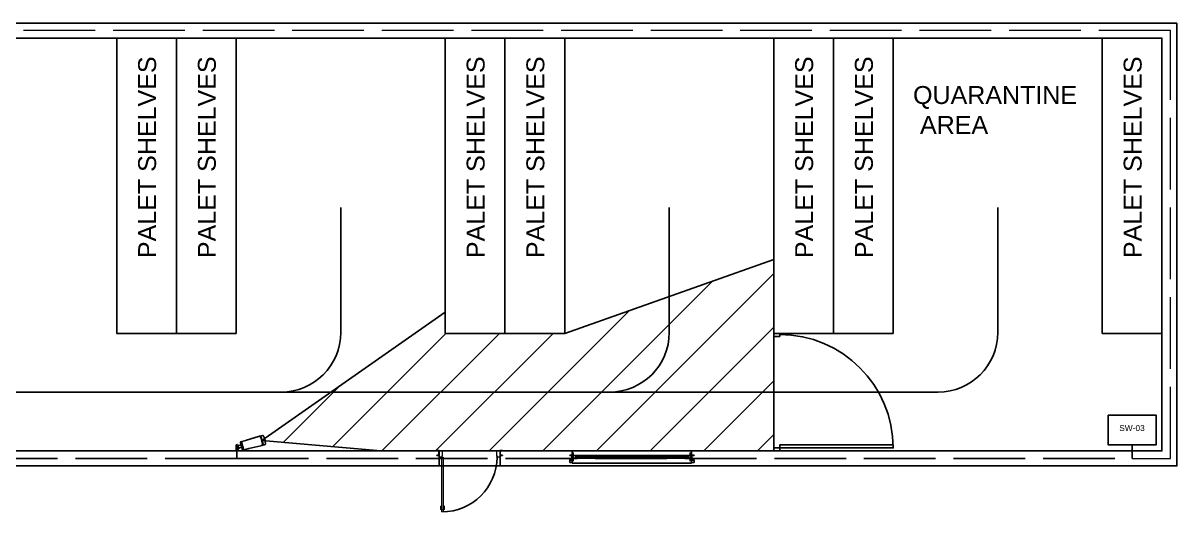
# Model space of a CAD drawing. Header units: millimetres. Extents: x 6.4 to 63.8, y 6.1 to 16.9.
# Drawn here: x 44.45 to 63.77, y 7.84 to 16.02 of the extents above; entities that cross this region are included whole.
import ezdxf

# ---------------------------------------------------------------- set-up
doc = ezdxf.new("R2010")
doc.units = ezdxf.units.MM
doc.header["$LTSCALE"] = 0.1
doc.linetypes.add('ACAD_ISO02W100', pattern=[15, 12, -3])
doc.layers.add('CCTV_Cobertura', color=2, linetype='Continuous')
doc.layers.add('MAPAS', color=7, linetype='Continuous')
doc.layers.add('Cimentacion', color=7, linetype='Continuous', lineweight=0)
doc.styles.get("Standard").update_dxf_attribs({"font": 'arial.ttf'})

# ---------------------------------------------------------------- blocks, each defined once
blk = doc.blocks.new('CAM_01')
for p, q in [((3090.413, 1637.552), (3090.414, 1637.56)), ((3090.414, 1637.565), (3090.416, 1637.656)), ((3090.414, 1637.564), (3090.414, 1637.565)), ((3090.414, 1637.563), (3090.414, 1637.564)), ((3090.414, 1637.562), (3090.414, 1637.563)), ((3090.414, 1637.561), (3090.414, 1637.562)), ((3090.414, 1637.56), (3090.414, 1637.561)), ((3090.416, 1637.657), (3090.419, 1637.657)), ((3090.419, 1637.657), (3090.416, 1637.657)), ((3090.416, 1637.657), (3090.416, 1637.657)), ((3090.419, 1637.657), (3090.416, 1637.657)), ((3090.416, 1637.657), (3090.419, 1637.657)), ((3090.416, 1637.657), (3090.416, 1637.657)), ((3090.416, 1637.657), (3090.416, 1637.657)), ((3090.416, 1637.657), (3090.417, 1637.646)), ((3090.416, 1637.657), (3090.416, 1637.657)), ((3090.416, 1637.657), (3090.416, 1637.657)), ((3090.416, 1637.657), (3090.416, 1637.657)), ((3090.416, 1637.657), (3090.416, 1637.657)), ((3090.416, 1637.656), (3090.416, 1637.657)), ((3090.417, 1637.645), (3090.417, 1637.646)), ((3090.418, 1637.644), (3090.417, 1637.645)), ((3090.418, 1637.643), (3090.418, 1637.644)), ((3090.419, 1637.642), (3090.418, 1637.643)), ((3090.419, 1637.657), (3090.419, 1637.657)), ((3090.419, 1637.657), (3090.419, 1637.657)), ((3090.419, 1637.657), (3090.419, 1637.646)), ((3090.419, 1637.657), (3090.419, 1637.657)), ((3090.419, 1637.646), (3090.419, 1637.646)), ((3090.419, 1637.646), (3090.42, 1637.644)), ((3090.42, 1637.644), (3090.419, 1637.646)), ((3090.421, 1637.641), (3090.419, 1637.642)), ((3090.421, 1637.657), (3090.42, 1637.644)), ((3090.422, 1637.642), (3090.42, 1637.644)), ((3090.42, 1637.644), (3090.42, 1637.644)), ((3090.42, 1637.644), (3090.422, 1637.642)), ((3090.421, 1637.658), (3090.421, 1637.657)), ((3090.551, 1637.658), (3090.421, 1637.658)), ((3090.422, 1637.658), (3090.421, 1637.658)), ((3090.421, 1637.658), (3090.421, 1637.658)), ((3090.421, 1637.657), (3090.421, 1637.657)), ((3090.421, 1637.657), (3090.421, 1637.657)), ((3090.421, 1637.657), (3090.421, 1637.657)), ((3090.421, 1637.657), (3090.421, 1637.657)), ((3090.421, 1637.657), (3090.422, 1637.642)), ((3090.422, 1637.64), (3090.421, 1637.641)), ((3090.423, 1637.658), (3090.422, 1637.658)), ((3090.424, 1637.641), (3090.422, 1637.642)), ((3090.422, 1637.642), (3090.422, 1637.642)), ((3090.422, 1637.642), (3090.424, 1637.641)), ((3090.424, 1637.639), (3090.422, 1637.64)), ((3090.424, 1637.658), (3090.423, 1637.658)), ((3090.426, 1637.658), (3090.424, 1637.658)), ((3090.424, 1637.641), (3090.427, 1637.64)), ((3090.427, 1637.64), (3090.424, 1637.641)), ((3090.426, 1637.638), (3090.424, 1637.639)), ((3090.428, 1637.658), (3090.426, 1637.658)), ((3090.428, 1637.638), (3090.426, 1637.638)), ((3090.427, 1637.64), (3090.431, 1637.639)), ((3090.427, 1637.64), (3090.427, 1637.64)), ((3090.43, 1637.658), (3090.428, 1637.658)), ((3090.431, 1637.638), (3090.428, 1637.638)), ((3090.432, 1637.658), (3090.43, 1637.658)), ((3090.431, 1637.639), (3090.431, 1637.639)), ((3090.431, 1637.639), (3090.453, 1637.638)), ((3090.453, 1637.637), (3090.431, 1637.638)), ((3090.435, 1637.658), (3090.432, 1637.658)), ((3090.437, 1637.658), (3090.435, 1637.658)), ((3090.467, 1637.658), (3090.437, 1637.658)), ((3090.446, 1637.739), (3090.446, 1637.733)), ((3090.446, 1637.739), (3090.526, 1637.739)), ((3090.526, 1637.733), (3090.446, 1637.733)), ((3090.446, 1637.733), (3090.446, 1637.717)), ((3090.466, 1637.717), (3090.446, 1637.717)), ((3090.453, 1637.638), (3090.475, 1637.638)), ((3090.475, 1637.637), (3090.453, 1637.637)), ((3090.466, 1637.717), (3090.467, 1637.658)), ((3090.506, 1637.717), (3090.466, 1637.717)), ((3090.506, 1637.659), (3090.467, 1637.658)), ((3090.475, 1637.638), (3090.497, 1637.638)), ((3090.497, 1637.637), (3090.475, 1637.637)), ((3090.497, 1637.638), (3090.519, 1637.639)), ((3090.519, 1637.637), (3090.497, 1637.637)), ((3090.506, 1637.659), (3090.506, 1637.717)), ((3090.526, 1637.717), (3090.506, 1637.717)), ((3090.534, 1637.659), (3090.506, 1637.659)), ((3090.519, 1637.639), (3090.541, 1637.64)), ((3090.541, 1637.638), (3090.519, 1637.637)), ((3090.526, 1637.733), (3090.526, 1637.739)), ((3090.526, 1637.733), (3090.526, 1637.717)), ((3090.537, 1637.659), (3090.534, 1637.659)), ((3090.54, 1637.659), (3090.537, 1637.659)), ((3090.542, 1637.659), (3090.54, 1637.659)), ((3090.541, 1637.64), (3090.541, 1637.64)), ((3090.541, 1637.64), (3090.545, 1637.64)), ((3090.544, 1637.639), (3090.541, 1637.638)), ((3090.544, 1637.659), (3090.542, 1637.659)), ((3090.546, 1637.659), (3090.544, 1637.659)), ((3090.546, 1637.639), (3090.544, 1637.639)), ((3090.545, 1637.64), (3090.548, 1637.641)), ((3090.548, 1637.641), (3090.545, 1637.64)), ((3090.545, 1637.64), (3090.545, 1637.64)), ((3090.548, 1637.659), (3090.546, 1637.659)), ((3090.548, 1637.64), (3090.546, 1637.639)), ((3090.549, 1637.658), (3090.548, 1637.659)), ((3090.55, 1637.643), (3090.548, 1637.641)), ((3090.548, 1637.641), (3090.549, 1637.643)), ((3090.549, 1637.64), (3090.548, 1637.64)), ((3090.55, 1637.658), (3090.549, 1637.658)), ((3090.551, 1637.657), (3090.549, 1637.643)), ((3090.549, 1637.643), (3090.55, 1637.643)), ((3090.551, 1637.641), (3090.549, 1637.64)), ((3090.551, 1637.658), (3090.55, 1637.658)), ((3090.552, 1637.645), (3090.55, 1637.643)), ((3090.55, 1637.643), (3090.551, 1637.644)), ((3090.551, 1637.657), (3090.551, 1637.658)), ((3090.551, 1637.658), (3090.551, 1637.658)), ((3090.551, 1637.658), (3090.551, 1637.658)), ((3090.551, 1637.658), (3090.551, 1637.658)), ((3090.551, 1637.658), (3090.551, 1637.658)), ((3090.551, 1637.658), (3090.551, 1637.658)), ((3090.551, 1637.657), (3090.551, 1637.644)), ((3090.551, 1637.644), (3090.552, 1637.645)), ((3090.552, 1637.642), (3090.551, 1637.641)), ((3090.552, 1637.647), (3090.553, 1637.658)), ((3090.552, 1637.647), (3090.552, 1637.647)), ((3090.552, 1637.645), (3090.552, 1637.647)), ((3090.552, 1637.647), (3090.552, 1637.645)), ((3090.553, 1637.643), (3090.552, 1637.642)), ((3090.553, 1637.658), (3090.553, 1637.658)), ((3090.553, 1637.658), (3090.556, 1637.658)), ((3090.556, 1637.658), (3090.553, 1637.658)), ((3090.553, 1637.658), (3090.553, 1637.658)), ((3090.556, 1637.658), (3090.553, 1637.658)), ((3090.553, 1637.658), (3090.556, 1637.658)), ((3090.553, 1637.658), (3090.553, 1637.658)), ((3090.554, 1637.645), (3090.553, 1637.643)), ((3090.555, 1637.646), (3090.554, 1637.645)), ((3090.555, 1637.647), (3090.556, 1637.658)), ((3090.555, 1637.647), (3090.555, 1637.646)), ((3090.556, 1637.658), (3090.556, 1637.658)), ((3090.556, 1637.658), (3090.556, 1637.658)), ((3090.556, 1637.658), (3090.556, 1637.658)), ((3090.556, 1637.658), (3090.556, 1637.657)), ((3090.556, 1637.658), (3090.556, 1637.658)), ((3090.556, 1637.658), (3090.556, 1637.658)), ((3090.556, 1637.658), (3090.556, 1637.658)), ((3090.556, 1637.657), (3090.559, 1637.566)), ((3090.556, 1637.657), (3090.556, 1637.657)), ((3090.556, 1637.657), (3090.556, 1637.657)), ((3090.559, 1637.566), (3090.559, 1637.565)), ((3090.559, 1637.565), (3090.559, 1637.564)), ((3090.559, 1637.564), (3090.559, 1637.563)), ((3090.559, 1637.563), (3090.559, 1637.562)), ((3090.559, 1637.562), (3090.559, 1637.561)), ((3090.559, 1637.561), (3090.56, 1637.552)), ((3090.408, 1637.343), (3090.413, 1637.552)), ((3090.56, 1637.552), (3090.567, 1637.344)), ((3090.409, 1637.339), (3090.408, 1637.343)), ((3090.408, 1637.339), (3090.409, 1637.339)), ((3090.408, 1637.324), (3090.408, 1637.339)), ((3090.408, 1637.339), (3090.411, 1637.308)), ((3090.41, 1637.27), (3090.408, 1637.324)), ((3090.411, 1637.314), (3090.409, 1637.339)), ((3090.41, 1637.27), (3090.411, 1637.269)), ((3090.411, 1637.314), (3090.411, 1637.313)), ((3090.411, 1637.313), (3090.412, 1637.312)), ((3090.411, 1637.307), (3090.411, 1637.308)), ((3090.412, 1637.306), (3090.411, 1637.307)), ((3090.411, 1637.269), (3090.411, 1637.267)), ((3090.411, 1637.267), (3090.412, 1637.265)), ((3090.412, 1637.312), (3090.413, 1637.312)), ((3090.413, 1637.305), (3090.412, 1637.306)), ((3090.412, 1637.265), (3090.414, 1637.264)), ((3090.413, 1637.312), (3090.413, 1637.311)), ((3090.413, 1637.311), (3090.414, 1637.308)), ((3090.413, 1637.311), (3090.414, 1637.311)), ((3090.414, 1637.304), (3090.413, 1637.305)), ((3090.414, 1637.311), (3090.415, 1637.31)), ((3090.414, 1637.308), (3090.414, 1637.308)), ((3090.414, 1637.308), (3090.414, 1637.306)), ((3090.414, 1637.306), (3090.414, 1637.308)), ((3090.414, 1637.306), (3090.416, 1637.305)), ((3090.416, 1637.305), (3090.414, 1637.306)), ((3090.415, 1637.303), (3090.414, 1637.304)), ((3090.414, 1637.264), (3090.415, 1637.262)), ((3090.415, 1637.31), (3090.417, 1637.309)), ((3090.417, 1637.303), (3090.415, 1637.303)), ((3090.415, 1637.262), (3090.415, 1637.262)), ((3090.415, 1637.262), (3090.415, 1637.262)), ((3090.415, 1637.262), (3090.416, 1637.262)), ((3090.416, 1637.305), (3090.419, 1637.303)), ((3090.419, 1637.303), (3090.416, 1637.305)), ((3090.416, 1637.262), (3090.417, 1637.261)), ((3090.416, 1637.262), (3090.416, 1637.262)), ((3090.416, 1637.262), (3090.416, 1637.262)), ((3090.417, 1637.309), (3090.419, 1637.309)), ((3090.419, 1637.302), (3090.417, 1637.303)), ((3090.417, 1637.261), (3090.417, 1637.261)), ((3090.418, 1637.26), (3090.417, 1637.261)), ((3090.418, 1637.26), (3090.419, 1637.26)), ((3090.418, 1637.26), (3090.418, 1637.26)), ((3090.419, 1637.309), (3090.421, 1637.308)), ((3090.422, 1637.303), (3090.419, 1637.303)), ((3090.419, 1637.303), (3090.422, 1637.303)), ((3090.421, 1637.302), (3090.419, 1637.302)), ((3090.419, 1637.26), (3090.42, 1637.259)), ((3090.42, 1637.259), (3090.421, 1637.258)), ((3090.421, 1637.308), (3090.423, 1637.308)), ((3090.423, 1637.301), (3090.421, 1637.302)), ((3090.421, 1637.258), (3090.422, 1637.258)), ((3090.422, 1637.303), (3090.422, 1637.303)), ((3090.422, 1637.303), (3090.425, 1637.302)), ((3090.422, 1637.258), (3090.423, 1637.257)), ((3090.423, 1637.308), (3090.424, 1637.308)), ((3090.424, 1637.307), (3090.423, 1637.308)), ((3090.423, 1637.308), (3090.425, 1637.308)), ((3090.423, 1637.308), (3090.423, 1637.308)), ((3090.423, 1637.308), (3090.423, 1637.308)), ((3090.425, 1637.301), (3090.423, 1637.301)), ((3090.423, 1637.257), (3090.424, 1637.257)), ((3090.424, 1637.308), (3090.426, 1637.306)), ((3090.426, 1637.306), (3090.424, 1637.307)), ((3090.424, 1637.257), (3090.45, 1637.255)), ((3090.425, 1637.308), (3090.45, 1637.307)), ((3090.425, 1637.302), (3090.45, 1637.302)), ((3090.425, 1637.302), (3090.425, 1637.302)), ((3090.45, 1637.3), (3090.425, 1637.301)), ((3090.426, 1637.306), (3090.429, 1637.306)), ((3090.429, 1637.306), (3090.426, 1637.306)), ((3090.429, 1637.306), (3090.433, 1637.305)), ((3090.429, 1637.306), (3090.429, 1637.306)), ((3090.433, 1637.305), (3090.455, 1637.305)), ((3090.45, 1637.307), (3090.475, 1637.307)), ((3090.45, 1637.302), (3090.475, 1637.301)), ((3090.475, 1637.3), (3090.45, 1637.3)), ((3090.45, 1637.255), (3090.475, 1637.253)), ((3090.455, 1637.305), (3090.477, 1637.305)), ((3090.475, 1637.307), (3090.5, 1637.307)), ((3090.5, 1637.301), (3090.475, 1637.301)), ((3090.5, 1637.3), (3090.475, 1637.3)), ((3090.475, 1637.253), (3090.501, 1637.254)), ((3090.477, 1637.305), (3090.499, 1637.305)), ((3090.499, 1637.305), (3090.521, 1637.305)), ((3090.5, 1637.307), (3090.525, 1637.308)), ((3090.5, 1637.301), (3090.525, 1637.302)), ((3090.525, 1637.301), (3090.5, 1637.3)), ((3090.501, 1637.254), (3090.526, 1637.255)), ((3090.521, 1637.305), (3090.543, 1637.306)), ((3090.525, 1637.308), (3090.55, 1637.309)), ((3090.525, 1637.302), (3090.55, 1637.303)), ((3090.55, 1637.302), (3090.525, 1637.301)), ((3090.526, 1637.255), (3090.551, 1637.258)), ((3090.543, 1637.306), (3090.546, 1637.306)), ((3090.546, 1637.306), (3090.549, 1637.307)), ((3090.549, 1637.307), (3090.546, 1637.306)), ((3090.546, 1637.306), (3090.546, 1637.306)), ((3090.549, 1637.307), (3090.551, 1637.308)), ((3090.552, 1637.308), (3090.549, 1637.307)), ((3090.55, 1637.309), (3090.552, 1637.309)), ((3090.55, 1637.303), (3090.55, 1637.303)), ((3090.55, 1637.303), (3090.554, 1637.303)), ((3090.552, 1637.302), (3090.55, 1637.302)), ((3090.551, 1637.308), (3090.552, 1637.309)), ((3090.551, 1637.258), (3090.553, 1637.258)), ((3090.552, 1637.309), (3090.552, 1637.308)), ((3090.552, 1637.309), (3090.552, 1637.309)), ((3090.552, 1637.309), (3090.552, 1637.309)), ((3090.552, 1637.309), (3090.554, 1637.309)), ((3090.555, 1637.302), (3090.552, 1637.302)), ((3090.553, 1637.258), (3090.554, 1637.258)), ((3090.554, 1637.309), (3090.556, 1637.31)), ((3090.557, 1637.304), (3090.554, 1637.303)), ((3090.554, 1637.303), (3090.557, 1637.304)), ((3090.554, 1637.303), (3090.554, 1637.303)), ((3090.554, 1637.258), (3090.555, 1637.259)), ((3090.557, 1637.303), (3090.555, 1637.302)), ((3090.555, 1637.259), (3090.556, 1637.26)), ((3090.556, 1637.31), (3090.558, 1637.31)), ((3090.556, 1637.26), (3090.557, 1637.26)), ((3090.557, 1637.304), (3090.559, 1637.305)), ((3090.559, 1637.305), (3090.557, 1637.304)), ((3090.558, 1637.303), (3090.557, 1637.303)), ((3090.557, 1637.26), (3090.557, 1637.261)), ((3090.557, 1637.261), (3090.558, 1637.261)), ((3090.558, 1637.31), (3090.56, 1637.311)), ((3090.56, 1637.304), (3090.558, 1637.303)), ((3090.558, 1637.261), (3090.559, 1637.262)), ((3090.559, 1637.305), (3090.561, 1637.307)), ((3090.561, 1637.307), (3090.559, 1637.305)), ((3090.559, 1637.262), (3090.559, 1637.262)), ((3090.559, 1637.262), (3090.56, 1637.262)), ((3090.56, 1637.311), (3090.561, 1637.311)), ((3090.561, 1637.305), (3090.56, 1637.304)), ((3090.56, 1637.262), (3090.56, 1637.263)), ((3090.56, 1637.263), (3090.56, 1637.263)), ((3090.56, 1637.263), (3090.56, 1637.263)), ((3090.56, 1637.263), (3090.56, 1637.263)), ((3090.56, 1637.263), (3090.561, 1637.263)), ((3090.561, 1637.311), (3090.562, 1637.312)), ((3090.561, 1637.307), (3090.562, 1637.309)), ((3090.562, 1637.309), (3090.561, 1637.307)), ((3090.563, 1637.306), (3090.561, 1637.305)), ((3090.561, 1637.263), (3090.562, 1637.264)), ((3090.562, 1637.312), (3090.563, 1637.313)), ((3090.562, 1637.309), (3090.562, 1637.312)), ((3090.562, 1637.312), (3090.562, 1637.312)), ((3090.562, 1637.309), (3090.562, 1637.309)), ((3090.562, 1637.264), (3090.563, 1637.266)), ((3090.563, 1637.313), (3090.564, 1637.314)), ((3090.564, 1637.308), (3090.563, 1637.307)), ((3090.563, 1637.307), (3090.563, 1637.306)), ((3090.563, 1637.266), (3090.564, 1637.268)), ((3090.564, 1637.309), (3090.567, 1637.34)), ((3090.566, 1637.34), (3090.564, 1637.315)), ((3090.564, 1637.314), (3090.564, 1637.315)), ((3090.564, 1637.309), (3090.564, 1637.308)), ((3090.564, 1637.268), (3090.565, 1637.269)), ((3090.567, 1637.324), (3090.565, 1637.271)), ((3090.565, 1637.269), (3090.565, 1637.271)), ((3090.567, 1637.344), (3090.566, 1637.34)), ((3090.566, 1637.34), (3090.567, 1637.34)), ((3090.567, 1637.34), (3090.567, 1637.324))]:
    blk.add_line(p, q)

msp = doc.modelspace()

# ---------------------------------------------------------------- hatches: boundary and pattern name
at = {"layer": 'CCTV_Cobertura', "true_color": 0x636466, "transparency": 33554687}
h = msp.add_hatch(dxfattribs=at)
h.set_pattern_fill('ANSI31', color=251, scale=0.2)
h.set_pattern_definition([(45, (-3210.8223, -1575.80604), (-0.44901281, 0.44901281), [])])
h.paths.add_polyline_path([(10.918, 15.341), (9.267, 10.805), (9.267, 8.859), (9.481, 8.859), (13.277, 8.859)])
h.paths.add_polyline_path([(16.975, 11.434), (15.39, 11.713, -0.009564), (15.501, 12.276), (17.471, 11.85), (17.515, 11.887), (17.515, 15.772), (15.526, 15.772), (14.377, 9.254)])
h.paths.add_polyline_path([(25.138, 15.096), (25.138, 11.841), (20.543, 11.841), (17.515, 11.841), (17.471, 11.85), (16.975, 11.434), (30.162, 9.108)])
h.paths.add_polyline_path([(57.017, 12.063), (53.517, 10.826), (51.517, 10.826), (51.517, 11.185), (48.444, 9.033), (50.437, 8.859), (57.017, 8.859)])

# ---------------------------------------------------------------- linework, layer by layer
for p, q in [((49.767, 12.935), (49.767, 10.843)), ((55.267, 12.935), (55.267, 10.843)), ((60.767, 12.935), (60.767, 10.843)), ((43.267, 9.843), (59.767, 9.843)), ((51.374, 8.86), (51.374, 8.865)), ((51.374, 8.79), (51.374, 8.785)), ((51.414, 8.859), (51.414, 8.609)), ((52.434, 8.859), (52.434, 8.609)), ((52.474, 8.86), (52.474, 8.865)), ((52.474, 8.79), (52.474, 8.785)), ((53.602, 8.781), (53.602, 8.786)), ((53.602, 8.711), (53.602, 8.706)), ((53.642, 8.859), (53.642, 8.656)), ((53.642, 8.859), (53.642, 8.656)), ((55.642, 8.859), (53.642, 8.859)), ((55.642, 8.859), (55.642, 8.656)), ((55.682, 8.781), (55.682, 8.786)), ((55.682, 8.711), (55.682, 8.706)), ((53.642, 8.656), (55.642, 8.656))]:
    msp.add_line(p, q)
for points in [[(63.767, 16.022), (63.767, 8.609), (9.017, 8.609), (9.017, 16.022)], [(63.517, 15.772), (63.517, 8.859), (9.267, 8.859), (9.267, 15.772)], [(47.017, 10.826), (47.017, 15.772), (46.017, 15.772), (46.017, 10.826)], [(48.017, 10.826), (48.017, 15.772), (47.017, 15.772), (47.017, 10.826)], [(52.517, 10.826), (52.517, 15.772), (51.517, 15.772), (51.517, 10.826)], [(53.517, 10.826), (53.517, 15.772), (52.517, 15.772), (52.517, 10.826)], [(58.017, 10.826), (58.017, 15.772), (57.017, 15.772), (57.017, 10.826)], [(59.017, 10.826), (59.017, 15.772), (58.017, 15.772), (58.017, 10.826)], [(63.517, 10.826), (63.517, 15.772), (62.517, 15.772), (62.517, 10.826)], [(57.017, 10.776), (57.117, 10.776), (57.117, 10.826), (57.017, 10.826)], [(57.017, 8.859), (57.117, 8.859), (57.117, 8.909), (57.017, 8.909)], [(57.117, 8.909), (59.017, 8.909), (59.017, 8.959), (57.117, 8.959)], [(53.602, 8.666), (53.642, 8.666), (53.642, 8.706), (53.602, 8.706)], [(55.682, 8.666), (55.642, 8.666), (55.642, 8.706), (55.682, 8.706)]]:
    msp.add_lwpolyline(points, close=True)
for points in [[(51.374, 8.785), (51.414, 8.785), (51.414, 8.865), (51.374, 8.865)], [(51.374, 8.79), (51.409, 8.79), (51.409, 8.86), (51.374, 8.86)], [(52.474, 8.785), (52.434, 8.785), (52.434, 8.865), (52.474, 8.865)], [(52.474, 8.79), (52.439, 8.79), (52.439, 8.86), (52.474, 8.86)], [(53.602, 8.786), (53.642, 8.786), (53.642, 8.706), (53.602, 8.706)], [(53.602, 8.781), (53.637, 8.781), (53.637, 8.711), (53.602, 8.711)], [(55.682, 8.786), (55.642, 8.786), (55.642, 8.706), (55.682, 8.706)], [(55.682, 8.781), (55.647, 8.781), (55.647, 8.711), (55.682, 8.711)]]:
    msp.add_lwpolyline(points)
for centre, radius, start, end in [((48.767, 10.843), 1, 270, 0), ((54.267, 10.843), 1, 270, 0), ((59.767, 10.843), 1, 270, 0), ((57.117, 8.909), 1.9, 0, 90), ((51.463, 8.759), 0.921, 269.9731, 359.8429)]:
    msp.add_arc(centre, radius, start, end)
at = {"layer": 'CCTV_Cobertura', "color": 2}
for points in [[(50.437, 8.859), (57.017, 8.859), (57.017, 12.063)], [(53.517, 10.826), (57.017, 12.063)], [(48.444, 9.033), (51.517, 11.185)], [(51.517, 11.185), (51.517, 10.826), (53.517, 10.826)], [(48.017, 8.859), (48.017, 8.959)], [(48.444, 9.033), (50.437, 8.859)], [(48.038, 8.859), (48.017, 8.859)], [(48.038, 8.882), (48.038, 8.859)]]:
    msp.add_lwpolyline(points, dxfattribs=at)
at = {"layer": 'Cimentacion'}
for p, q in [((51.414, 8.849), (51.414, 8.76)), ((53.642, 8.786), (55.642, 8.786)), ((53.667, 8.69), (53.667, 8.832)), ((53.667, 8.69), (53.667, 8.832)), ((53.692, 8.786), (55.592, 8.786)), ((53.692, 8.774), (55.592, 8.774)), ((53.692, 8.748), (55.592, 8.748)), ((53.692, 8.736), (55.592, 8.736)), ((55.617, 8.69), (55.617, 8.832))]:
    msp.add_line(p, q, dxfattribs=at)
for points in [[(51.414, 8.76), (51.464, 8.76), (51.464, 8.78), (51.474, 8.78), (51.474, 8.859), (51.414, 8.859), (51.414, 8.76)], [(51.462, 7.838), (51.462, 8.753), (51.483, 8.753), (51.483, 7.838), (51.462, 7.838)], [(52.374, 8.78), (52.384, 8.78), (52.384, 8.76), (52.434, 8.76), (52.434, 8.859), (52.374, 8.859), (52.374, 8.78)], [(53.642, 8.786), (53.692, 8.786), (53.692, 8.736), (53.642, 8.736), (53.642, 8.786)], [(55.592, 8.786), (55.642, 8.786), (55.642, 8.736), (55.592, 8.736), (55.592, 8.786)], [(51.46, 7.879), (51.46, 7.883), (51.462, 7.883), (51.462, 7.871), (51.46, 7.871), (51.46, 7.875), (51.453, 7.875), (51.452, 7.875), (51.452, 7.875), (51.451, 7.875), (51.45, 7.875), (51.449, 7.876), (51.448, 7.876), (51.448, 7.877), (51.447, 7.877), (51.447, 7.878), (51.446, 7.878), (51.446, 7.879), (51.445, 7.88), (51.445, 7.881), (51.445, 7.881), (51.444, 7.882), (51.444, 7.883), (51.444, 7.884), (51.444, 7.929), (51.444, 7.93), (51.444, 7.931), (51.445, 7.932), (51.445, 7.933), (51.445, 7.933), (51.446, 7.934), (51.446, 7.935), (51.447, 7.935), (51.447, 7.936), (51.448, 7.937), (51.448, 7.937), (51.449, 7.938), (51.45, 7.938), (51.451, 7.938), (51.452, 7.938), (51.452, 7.938), (51.453, 7.938), (51.453, 7.938), (51.454, 7.938), (51.454, 7.938), (51.454, 7.938), (51.454, 7.938), (51.454, 7.938), (51.455, 7.938), (51.455, 7.938), (51.455, 7.938), (51.455, 7.937), (51.455, 7.937), (51.455, 7.937), (51.455, 7.937), (51.455, 7.937), (51.455, 7.937), (51.455, 7.936), (51.455, 7.936), (51.455, 7.936), (51.455, 7.936), (51.455, 7.936), (51.455, 7.935), (51.455, 7.935), (51.455, 7.935), (51.455, 7.935), (51.455, 7.935), (51.455, 7.935), (51.455, 7.934), (51.454, 7.934), (51.454, 7.934), (51.454, 7.934), (51.454, 7.934), (51.454, 7.934), (51.453, 7.934), (51.453, 7.934), (51.453, 7.934), (51.452, 7.934), (51.452, 7.934), (51.452, 7.934), (51.451, 7.933), (51.451, 7.933), (51.451, 7.933), (51.45, 7.933), (51.45, 7.932), (51.45, 7.932), (51.449, 7.932), (51.449, 7.931), (51.449, 7.931), (51.449, 7.931), (51.449, 7.93), (51.449, 7.93), (51.449, 7.929), (51.449, 7.884), (51.449, 7.883), (51.449, 7.883), (51.449, 7.883), (51.449, 7.882), (51.449, 7.882), (51.449, 7.882), (51.45, 7.881), (51.45, 7.881), (51.45, 7.881), (51.451, 7.88), (51.451, 7.88), (51.451, 7.88), (51.452, 7.88), (51.452, 7.88), (51.452, 7.879), (51.453, 7.879), (51.453, 7.879), (51.46, 7.879)], [(51.485, 7.879), (51.492, 7.879), (51.492, 7.879), (51.493, 7.879), (51.493, 7.88), (51.494, 7.88), (51.494, 7.88), (51.494, 7.88), (51.495, 7.88), (51.495, 7.881), (51.495, 7.881), (51.496, 7.881), (51.496, 7.882), (51.496, 7.882), (51.496, 7.882), (51.496, 7.883), (51.496, 7.883), (51.496, 7.883), (51.496, 7.884), (51.496, 7.929), (51.496, 7.93), (51.496, 7.93), (51.496, 7.931), (51.496, 7.931), (51.496, 7.931), (51.496, 7.932), (51.496, 7.932), (51.495, 7.932), (51.495, 7.933), (51.495, 7.933), (51.494, 7.933), (51.494, 7.933), (51.494, 7.934), (51.493, 7.934), (51.493, 7.934), (51.492, 7.934), (51.492, 7.934), (51.492, 7.934), (51.492, 7.934), (51.491, 7.934), (51.491, 7.934), (51.491, 7.934), (51.491, 7.934), (51.491, 7.934), (51.49, 7.935), (51.49, 7.935), (51.49, 7.935), (51.49, 7.935), (51.49, 7.935), (51.49, 7.935), (51.49, 7.936), (51.49, 7.936), (51.49, 7.936), (51.49, 7.936), (51.49, 7.936), (51.49, 7.937), (51.49, 7.937), (51.49, 7.937), (51.49, 7.937), (51.49, 7.937), (51.49, 7.937), (51.49, 7.938), (51.49, 7.938), (51.491, 7.938), (51.491, 7.938), (51.491, 7.938), (51.491, 7.938), (51.491, 7.938), (51.492, 7.938), (51.492, 7.938), (51.492, 7.938), (51.493, 7.938), (51.494, 7.938), (51.494, 7.938), (51.495, 7.938), (51.496, 7.938), (51.497, 7.937), (51.497, 7.937), (51.498, 7.936), (51.499, 7.935), (51.499, 7.935), (51.5, 7.934), (51.5, 7.933), (51.5, 7.933), (51.501, 7.932), (51.501, 7.931), (51.501, 7.93), (51.501, 7.929), (51.501, 7.884), (51.501, 7.883), (51.501, 7.882), (51.501, 7.881), (51.5, 7.881), (51.5, 7.88), (51.5, 7.879), (51.499, 7.878), (51.499, 7.878), (51.498, 7.877), (51.497, 7.877), (51.497, 7.876), (51.496, 7.876), (51.495, 7.875), (51.494, 7.875), (51.494, 7.875), (51.493, 7.875), (51.492, 7.875), (51.485, 7.875), (51.485, 7.871), (51.483, 7.871), (51.483, 7.883), (51.485, 7.883), (51.485, 7.879)]]:
    msp.add_lwpolyline(points, close=True, dxfattribs=at)
msp.add_circle((52.385, 8.757), 0.00341, dxfattribs=at)
at = {"layer": 'MAPAS', "color": 4, "linetype": 'ACAD_ISO02W100', "lineweight": 15}
msp.add_lwpolyline([(63.017, 8.959), (63.018, 8.735), (63.657, 8.735), (63.657, 15.899), (9.182, 15.899), (9.182, 15.976)], dxfattribs=at)
at = {"layer": 'MAPAS', "color": 4}
msp.add_lwpolyline([(62.617, 9.459), (62.617, 8.959), (63.417, 8.959), (63.417, 9.459), (62.617, 9.459)], dxfattribs=at)
at = {"layer": 'MAPAS', "color": 30, "linetype": 'ACAD_ISO02W100', "true_color": 0xf8991e}
for points in [[(48.027, 8.859), (48.027, 8.735), (63.018, 8.735), (63.017, 8.959)], [(48.027, 8.735), (30.537, 8.735), (30.537, 8.859)]]:
    msp.add_lwpolyline(points, dxfattribs=at)

# ---------------------------------------------------------------- block references
at = {"layer": 'CCTV_Cobertura', "rotation": 105}
msp.add_blockref('CAM_01', (2429.839, -2552.382), dxfattribs=at)

# ---------------------------------------------------------------- texts
at = {"char_height": 0.3, "attachment_point": 1, "rotation": 90}
for insert in [(46.376, 12.087), (47.376, 12.087), (51.876, 12.087), (52.876, 12.087), (57.376, 12.087), (58.376, 12.087), (62.876, 12.087)]:
    msp.add_mtext_dynamic_manual_height_columns('PALET SHELVES', width=3.68529, gutter_width=2.269, heights=[0], dxfattribs=dict(at, insert=insert))
at = {"insert": (59.349, 14.968), "char_height": 0.3, "attachment_point": 1}
msp.add_mtext_dynamic_manual_height_columns('QUARANTINE\\P AREA', width=2.98283, gutter_width=2.269, heights=[0], dxfattribs=at)
at = {"layer": 'MAPAS', "color": 4, "insert": (62.617, 9.459), "char_height": 0.1, "attachment_point": 1}
msp.add_mtext_dynamic_manual_height_columns('\\pxqc;\\PSW-03', width=0.79531, gutter_width=12.5, heights=[0.495], dxfattribs=at)

doc.saveas('drawing.dxf')
